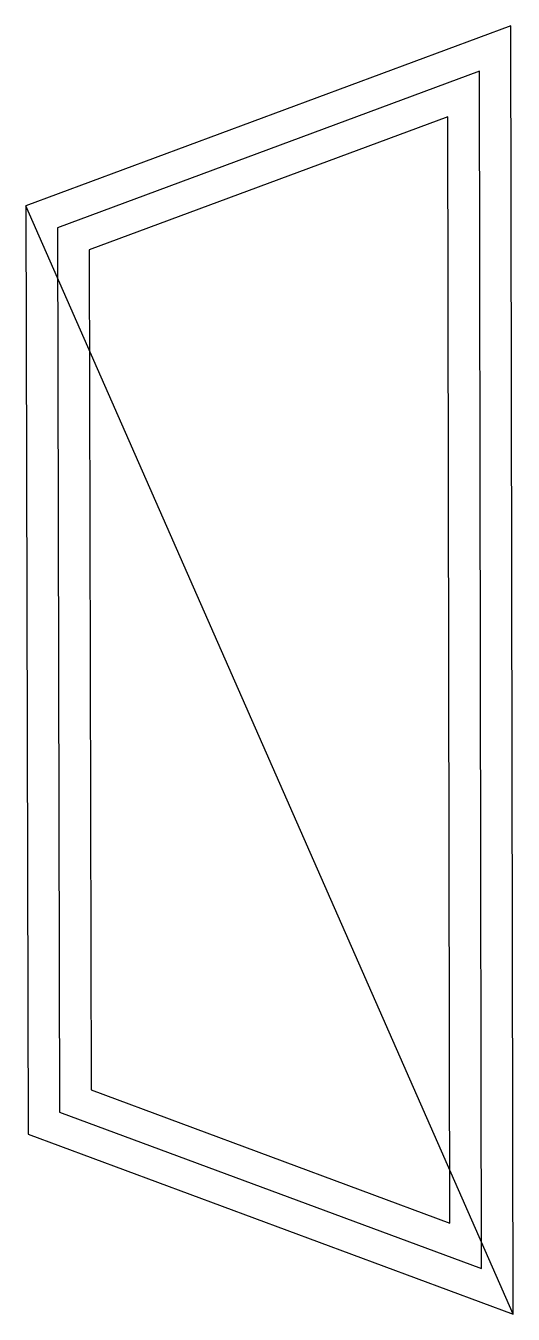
# Model space of a CAD drawing. Header units: millimetres. Extents: x -117 to -40, y -58 to 145.
import ezdxf

# ---------------------------------------------------------------- set-up
doc = ezdxf.new("R2010")
doc.units = ezdxf.units.MM
doc.layers.get('0').update_dxf_attribs({"linetype": 'CONTINUOUS'})

msp = doc.modelspace()

# ---------------------------------------------------------------- linework, layer by layer
for p, q in [((-40.11, 145), (-116.7, 116.59)), ((-39.75, -58.19), (-40.11, 145)), ((-116.7, 116.59), (-116.34, -29.8)), ((-116.34, -29.8), (-39.75, -58.19))]:
    msp.add_line(p, q)
for points in [[(-44.76, -51), (-45.1, 137.82), (-111.69, 113.11), (-111.35, -26.32)], [(-49.78, -43.81), (-50.08, 130.63), (-106.68, 109.64), (-106.36, -22.83)], [(-116.7, 116.59), (-116.34, -29.8), (-39.75, -58.19)]]:
    msp.add_lwpolyline(points, close=True)

doc.saveas('drawing.dxf')
